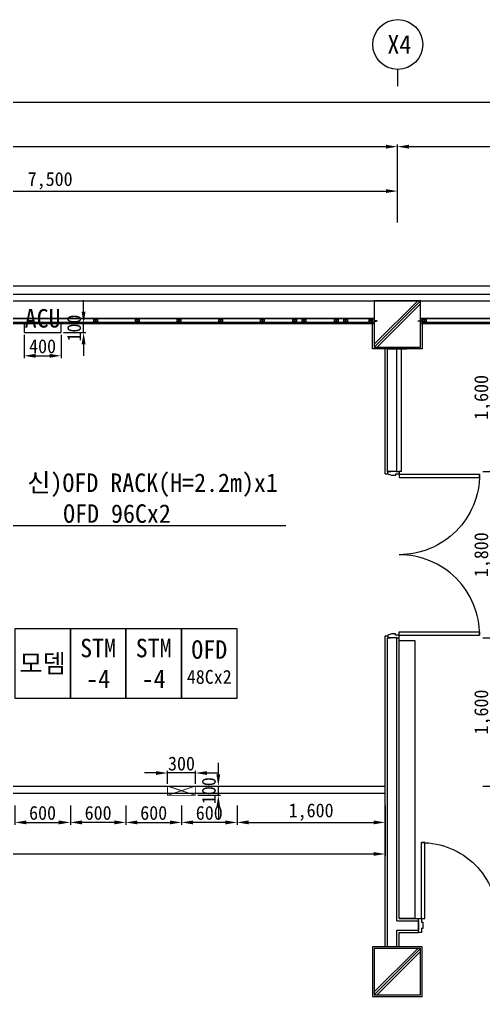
# Model space of a CAD drawing. Header units: millimetres. Extents: x -155329 to -115529, y -366316 to -334666.
# Drawn here: x -133826 to -128816, y -352890 to -342332 of the extents above; entities that cross this region are included whole.
import ezdxf
from ezdxf.enums import TextEntityAlignment as Align

# ---------------------------------------------------------------- set-up
doc = ezdxf.new("R2010")
doc.units = ezdxf.units.MM
for name, color, linetype in [('TN-LEAT', 3, 'Continuous'), ('TT-BASE', 253, 'Continuous'), ('TT-CTRL-JUNT', 4, 'Continuous'), ('TZ-BASE', 253, 'Continuous'), ('TZ-DIMS', 1, 'Continuous'), ('TZ-LEAL', 1, 'Continuous'), ('TZ-LEAT', 3, 'Continuous'), ('TZ-TEXT', 3, 'Continuous')]:
    doc.layers.add(name, color=color, linetype=linetype)
doc.styles.get("Standard").update_dxf_attribs({"font": 'GulimChe.ttf'})
doc.linetypes.add('BATTINB', pattern='A,0,-0.0025,[134,GulimChe.ttf,S=0.0025,R=0,X=-0.0025,Y=0.01],-0.005,[134,GulimChe.ttf,S=0.0025,R=180,X=0.0025,Y=0.01],-0.0025', length=0.01)
doc.dimstyles.new('D50', dxfattribs={"dimscale": 50, "dimtxt": 3, "dimasz": 2.5, "dimexe": 0.5, "dimexo": 0.5, "dimgap": 0.5, "dimtad": 1, "dimdec": 0, "dimzin": 1, "dimdsep": 46, "dimlunit": 6, "dimtxsty": 'Standard', "dimcen": 1, "dimclrd": 1, "dimclre": 1, "dimclrt": 3, "dimadec": 0, "dimazin": 0, "dimtfac": 1, "dimtdec": 0, "dimtix": 1, "dimtmove": 2, "dimatfit": 3, "dimfxl": 0, "dimtvp": 2, "dimlwd": -1, "dimlwe": -1, "dimarcsym": 0})

# ---------------------------------------------------------------- blocks, each defined once
blk = doc.blocks.new('*D1506')
at = {"layer": 'DEFPOINTS', "color": 0, "ltscale": 0.1}
for p in [(-129745, -344186), (-137245, -344550), (-129745, -344550)]:
    blk.add_point(p, dxfattribs=at)
at = {"layer": 'TZ-DIMS', "color": 1, "ltscale": 0.1}
for p, q in [((-137245, -344525), (-137245, -344161)), ((-137120, -344186), (-129870, -344186)), ((-129745, -344525), (-129745, -344161))]:
    blk.add_line(p, q, dxfattribs=at)
for points in [[(-137120, -344165), (-137120, -344207), (-137245, -344186)], [(-129870, -344165), (-129870, -344207), (-129745, -344186)]]:
    blk.add_solid(points, dxfattribs=at)
at = {"layer": 'TZ-DIMS', "color": 3, "ltscale": 0.1, "insert": (-133495, -344075), "char_height": 150, "attachment_point": 5}
blk.add_mtext('{\\fGulimChe|b0|i0|c129|p0;7,500}', dxfattribs=at)
blk = doc.blocks.new('*D1507')
at = {"layer": 'DEFPOINTS', "color": 0, "ltscale": 0.1}
for p in [(-129745, -343706), (-144745, -344381), (-129745, -344550)]:
    blk.add_point(p, dxfattribs=at)
at = {"layer": 'TZ-DIMS', "color": 1, "ltscale": 0.1}
for p, q in [((-144745, -344356), (-144745, -343681)), ((-144620, -343706), (-129870, -343706)), ((-129745, -344525), (-129745, -343681))]:
    blk.add_line(p, q, dxfattribs=at)
for points in [[(-144620, -343685), (-144620, -343727), (-144745, -343706)], [(-129870, -343685), (-129870, -343727), (-129745, -343706)]]:
    blk.add_solid(points, dxfattribs=at)
at = {"layer": 'TZ-DIMS', "color": 3, "ltscale": 0.1, "insert": (-137245, -343595), "char_height": 150, "attachment_point": 5}
blk.add_mtext('{\\fGulimChe|b0|i0|c129|p0;15,000}', dxfattribs=at)
blk = doc.blocks.new('*D1508')
at = {"layer": 'DEFPOINTS', "color": 0, "ltscale": 0.1}
for p in [(-124745, -343706), (-129745, -344550), (-124745, -344550)]:
    blk.add_point(p, dxfattribs=at)
at = {"layer": 'TZ-DIMS', "color": 1, "ltscale": 0.1}
for p, q in [((-129745, -344525), (-129745, -343681)), ((-129620, -343706), (-124870, -343706)), ((-124745, -344525), (-124745, -343681))]:
    blk.add_line(p, q, dxfattribs=at)
for points in [[(-129620, -343685), (-129620, -343727), (-129745, -343706)], [(-124870, -343685), (-124870, -343727), (-124745, -343706)]]:
    blk.add_solid(points, dxfattribs=at)
at = {"layer": 'TZ-DIMS', "color": 3, "ltscale": 0.1, "insert": (-127245, -343595), "char_height": 150, "attachment_point": 5}
blk.add_mtext('{\\fGulimChe|b0|i0|c129|p0;5,000}', dxfattribs=at)
blk = doc.blocks.new('*D1510')
at = {"layer": 'DEFPOINTS', "color": 0, "ltscale": 0.1}
for p in [(-119745, -343226), (-151745, -344550), (-119745, -344550)]:
    blk.add_point(p, dxfattribs=at)
at = {"layer": 'TZ-DIMS', "color": 1, "ltscale": 0.1}
for p, q in [((-151745, -344525), (-151745, -343201)), ((-151620, -343226), (-119870, -343226)), ((-119745, -344525), (-119745, -343201))]:
    blk.add_line(p, q, dxfattribs=at)
for points in [[(-151620, -343205), (-151620, -343247), (-151745, -343226)], [(-119870, -343205), (-119870, -343247), (-119745, -343226)]]:
    blk.add_solid(points, dxfattribs=at)
at = {"layer": 'TZ-DIMS', "color": 3, "ltscale": 0.1, "insert": (-135745, -343115), "char_height": 150, "attachment_point": 5}
blk.add_mtext('{\\fGulimChe|b0|i0|c129|p0;32,000}', dxfattribs=at)
blk = doc.blocks.new('*D1514')
at = {"layer": 'DEFPOINTS', "color": 0}
for p in [(-128848, -345616), (-128848, -347216), (-128710, -347216)]:
    blk.add_point(p, dxfattribs=at)
at = {"layer": 'TZ-DIMS', "color": 1}
for p, q in [((-128823, -345616), (-128685, -345616)), ((-128710, -345741), (-128710, -347091)), ((-128823, -347216), (-128685, -347216))]:
    blk.add_line(p, q, dxfattribs=at)
for points in [[(-128731, -345741), (-128689, -345741), (-128710, -345616)], [(-128731, -347091), (-128689, -347091), (-128710, -347216)]]:
    blk.add_solid(points, dxfattribs=at)
at = {"layer": 'TZ-DIMS', "color": 3, "insert": (-128821, -346416), "char_height": 150, "attachment_point": 5, "rotation": 90}
blk.add_mtext('1,600', dxfattribs=at)
blk = doc.blocks.new('*D1515')
at = {"layer": 'DEFPOINTS', "color": 0}
for p in [(-128848, -347216), (-128848, -349016), (-128710, -349016)]:
    blk.add_point(p, dxfattribs=at)
at = {"layer": 'TZ-DIMS', "color": 1}
for p, q in [((-128823, -347216), (-128685, -347216)), ((-128710, -347341), (-128710, -348891)), ((-128823, -349016), (-128685, -349016))]:
    blk.add_line(p, q, dxfattribs=at)
for points in [[(-128731, -347341), (-128689, -347341), (-128710, -347216)], [(-128731, -348891), (-128689, -348891), (-128710, -349016)]]:
    blk.add_solid(points, dxfattribs=at)
at = {"layer": 'TZ-DIMS', "color": 3, "insert": (-128821, -348116), "char_height": 150, "attachment_point": 5, "rotation": 90}
blk.add_mtext('1,800', dxfattribs=at)
blk = doc.blocks.new('*D1516')
at = {"layer": 'DEFPOINTS', "color": 0}
for p in [(-128848, -349016), (-128848, -350616), (-128710, -350616)]:
    blk.add_point(p, dxfattribs=at)
at = {"layer": 'TZ-DIMS', "color": 1}
for p, q in [((-128823, -349016), (-128685, -349016)), ((-128710, -349141), (-128710, -350491)), ((-128823, -350616), (-128685, -350616))]:
    blk.add_line(p, q, dxfattribs=at)
for points in [[(-128731, -349141), (-128689, -349141), (-128710, -349016)], [(-128731, -350491), (-128689, -350491), (-128710, -350616)]]:
    blk.add_solid(points, dxfattribs=at)
at = {"layer": 'TZ-DIMS', "color": 3, "insert": (-128821, -349816), "char_height": 150, "attachment_point": 5, "rotation": 90}
blk.add_mtext('1,600', dxfattribs=at)
blk = doc.blocks.new('*D1517')
at = {"layer": 'DEFPOINTS', "color": 0}
for p in [(-128848, -345616), (-128363, -345616), (-128848, -350616)]:
    blk.add_point(p, dxfattribs=at)
at = {"layer": 'TZ-DIMS', "color": 1}
for p, q in [((-128823, -345616), (-128338, -345616)), ((-128363, -350491), (-128363, -345741)), ((-128823, -350616), (-128338, -350616))]:
    blk.add_line(p, q, dxfattribs=at)
for points in [[(-128384, -345741), (-128342, -345741), (-128363, -345616)], [(-128384, -350491), (-128342, -350491), (-128363, -350616)]]:
    blk.add_solid(points, dxfattribs=at)
at = {"layer": 'TZ-DIMS', "color": 3, "insert": (-128474, -348116), "char_height": 150, "attachment_point": 5, "rotation": 90}
blk.add_mtext('5,000', dxfattribs=at)
blk = doc.blocks.new('*D1527')
at = {"layer": 'DEFPOINTS', "color": 0}
for p in [(-133877, -350801), (-133277, -350801), (-133277, -351009)]:
    blk.add_point(p, dxfattribs=at)
at = {"layer": 'TZ-DIMS', "color": 1}
for p, q in [((-133877, -350826), (-133877, -351034)), ((-133277, -350826), (-133277, -351034)), ((-133752, -351009), (-133402, -351009))]:
    blk.add_line(p, q, dxfattribs=at)
for points in [[(-133752, -350988), (-133752, -351030), (-133877, -351009)], [(-133402, -350988), (-133402, -351030), (-133277, -351009)]]:
    blk.add_solid(points, dxfattribs=at)
at = {"layer": 'TZ-DIMS', "color": 3, "insert": (-133577, -350907), "char_height": 150, "attachment_point": 5}
blk.add_mtext('600', dxfattribs=at)
blk = doc.blocks.new('*D1528')
at = {"layer": 'DEFPOINTS', "color": 0}
for p in [(-133277, -350801), (-132677, -350801), (-133277, -351009)]:
    blk.add_point(p, dxfattribs=at)
at = {"layer": 'TZ-DIMS', "color": 1}
for p, q in [((-133277, -350826), (-133277, -351034)), ((-132677, -350826), (-132677, -351034)), ((-132802, -351009), (-133152, -351009))]:
    blk.add_line(p, q, dxfattribs=at)
for points in [[(-133152, -350988), (-133152, -351030), (-133277, -351009)], [(-132802, -350988), (-132802, -351030), (-132677, -351009)]]:
    blk.add_solid(points, dxfattribs=at)
at = {"layer": 'TZ-DIMS', "color": 3, "insert": (-132977, -350907), "char_height": 150, "attachment_point": 5}
blk.add_mtext('600', dxfattribs=at)
blk = doc.blocks.new('*D1529')
at = {"layer": 'DEFPOINTS', "color": 0}
for p in [(-132077, -350801), (-131477, -350801), (-132077, -351009)]:
    blk.add_point(p, dxfattribs=at)
at = {"layer": 'TZ-DIMS', "color": 1}
for p, q in [((-132077, -350826), (-132077, -351034)), ((-131477, -350826), (-131477, -351034)), ((-131602, -351009), (-131952, -351009))]:
    blk.add_line(p, q, dxfattribs=at)
for points in [[(-131952, -350988), (-131952, -351030), (-132077, -351009)], [(-131602, -350988), (-131602, -351030), (-131477, -351009)]]:
    blk.add_solid(points, dxfattribs=at)
at = {"layer": 'TZ-DIMS', "color": 3, "insert": (-131777, -350907), "char_height": 150, "attachment_point": 5}
blk.add_mtext('600', dxfattribs=at)
blk = doc.blocks.new('*D1530')
at = {"layer": 'DEFPOINTS', "color": 0}
for p in [(-132677, -350801), (-132077, -350801), (-132077, -351009)]:
    blk.add_point(p, dxfattribs=at)
at = {"layer": 'TZ-DIMS', "color": 1}
for p, q in [((-132677, -350826), (-132677, -351034)), ((-132077, -350826), (-132077, -351034)), ((-132552, -351009), (-132202, -351009))]:
    blk.add_line(p, q, dxfattribs=at)
for points in [[(-132552, -350988), (-132552, -351030), (-132677, -351009)], [(-132202, -350988), (-132202, -351030), (-132077, -351009)]]:
    blk.add_solid(points, dxfattribs=at)
at = {"layer": 'TZ-DIMS', "color": 3, "insert": (-132377, -350907), "char_height": 150, "attachment_point": 5}
blk.add_mtext('600', dxfattribs=at)
blk = doc.blocks.new('*D1531')
at = {"layer": 'DEFPOINTS', "color": 0}
for p in [(-131477, -350801), (-129877, -350801), (-129877, -351009)]:
    blk.add_point(p, dxfattribs=at)
at = {"layer": 'TZ-DIMS', "color": 1}
for p, q in [((-131477, -350826), (-131477, -351034)), ((-129877, -350826), (-129877, -351034)), ((-131352, -351009), (-130002, -351009))]:
    blk.add_line(p, q, dxfattribs=at)
for points in [[(-131352, -350988), (-131352, -351030), (-131477, -351009)], [(-130002, -350988), (-130002, -351030), (-129877, -351009)]]:
    blk.add_solid(points, dxfattribs=at)
at = {"layer": 'TZ-DIMS', "color": 3, "insert": (-130677, -350898), "char_height": 150, "attachment_point": 5}
blk.add_mtext('1,600', dxfattribs=at)
blk = doc.blocks.new('*D1532')
at = {"layer": 'DEFPOINTS', "color": 0}
for p in [(-144477, -350801), (-129877, -350801), (-129877, -351350)]:
    blk.add_point(p, dxfattribs=at)
at = {"layer": 'TZ-DIMS', "color": 1}
for p, q in [((-144477, -350826), (-144477, -351375)), ((-129877, -350826), (-129877, -351375)), ((-144352, -351350), (-130002, -351350))]:
    blk.add_line(p, q, dxfattribs=at)
for points in [[(-144352, -351329), (-144352, -351370), (-144477, -351350)], [(-130002, -351329), (-130002, -351370), (-129877, -351350)]]:
    blk.add_solid(points, dxfattribs=at)
at = {"layer": 'TZ-DIMS', "color": 3, "insert": (-137177, -351238), "char_height": 150, "attachment_point": 5}
blk.add_mtext('14,600', dxfattribs=at)
blk = doc.blocks.new('*D1541')
at = {"layer": 'DEFPOINTS', "color": 0}
for p in [(-133377, -345616), (-133134, -345616), (-133377, -345716)]:
    blk.add_point(p, dxfattribs=at)
at = {"layer": 'TZ-DIMS', "color": 1}
for p, q in [((-133134, -345491), (-133134, -345366)), ((-133352, -345616), (-133109, -345616)), ((-133134, -345716), (-133134, -345616)), ((-133352, -345716), (-133109, -345716)), ((-133134, -345841), (-133134, -345966))]:
    blk.add_line(p, q, dxfattribs=at)
for points in [[(-133155, -345491), (-133113, -345491), (-133134, -345616)], [(-133155, -345841), (-133113, -345841), (-133134, -345716)]]:
    blk.add_solid(points, dxfattribs=at)
at = {"layer": 'TZ-DIMS', "color": 3, "insert": (-133236, -345666), "char_height": 150, "attachment_point": 5, "rotation": 90}
blk.add_mtext('100', dxfattribs=at)
blk = doc.blocks.new('*D1542')
at = {"layer": 'DEFPOINTS', "color": 0}
for p in [(-133777, -345716), (-133377, -345716), (-133377, -345966)]:
    blk.add_point(p, dxfattribs=at)
at = {"layer": 'TZ-DIMS', "color": 1}
for p, q in [((-133777, -345741), (-133777, -345991)), ((-133377, -345741), (-133377, -345991)), ((-133652, -345966), (-133502, -345966))]:
    blk.add_line(p, q, dxfattribs=at)
for points in [[(-133652, -345945), (-133652, -345987), (-133777, -345966)], [(-133502, -345945), (-133502, -345987), (-133377, -345966)]]:
    blk.add_solid(points, dxfattribs=at)
at = {"layer": 'TZ-DIMS', "color": 3, "insert": (-133577, -345864), "char_height": 150, "attachment_point": 5}
blk.add_mtext('400', dxfattribs=at)
blk = doc.blocks.new('*D1543')
at = {"layer": 'DEFPOINTS', "color": 0}
for p in [(-131927, -350616), (-131679, -350616), (-131927, -350716)]:
    blk.add_point(p, dxfattribs=at)
at = {"layer": 'TZ-DIMS', "color": 1}
for p, q in [((-131679, -350491), (-131679, -350366)), ((-131902, -350616), (-131654, -350616)), ((-131679, -350716), (-131679, -350616)), ((-131902, -350716), (-131654, -350716)), ((-131679, -350841), (-131679, -350966))]:
    blk.add_line(p, q, dxfattribs=at)
for points in [[(-131700, -350491), (-131659, -350491), (-131679, -350616)], [(-131700, -350841), (-131659, -350841), (-131679, -350716)]]:
    blk.add_solid(points, dxfattribs=at)
at = {"layer": 'TZ-DIMS', "color": 3, "insert": (-131781, -350666), "char_height": 150, "attachment_point": 5, "rotation": 90}
blk.add_mtext('100', dxfattribs=at)
blk = doc.blocks.new('*D1544')
at = {"layer": 'DEFPOINTS', "color": 0}
for p in [(-132227, -350475), (-132227, -350616), (-131927, -350616)]:
    blk.add_point(p, dxfattribs=at)
at = {"layer": 'TZ-DIMS', "color": 1}
for p, q in [((-132352, -350475), (-132477, -350475)), ((-132227, -350591), (-132227, -350450)), ((-131927, -350475), (-132227, -350475)), ((-131927, -350591), (-131927, -350450)), ((-131802, -350475), (-131677, -350475))]:
    blk.add_line(p, q, dxfattribs=at)
for points in [[(-132352, -350455), (-132352, -350496), (-132227, -350475)], [(-131802, -350455), (-131802, -350496), (-131927, -350475)]]:
    blk.add_solid(points, dxfattribs=at)
at = {"layer": 'TZ-DIMS', "color": 3, "insert": (-132077, -350374), "char_height": 150, "attachment_point": 5}
blk.add_mtext('300', dxfattribs=at)

msp = doc.modelspace()

# ---------------------------------------------------------------- linework, layer by layer
at = {"layer": 'TT-BASE'}
for points in [[(-133777, -345716), (-133377, -345716), (-133377, -345616), (-133777, -345616)], [(-133877, -349666), (-133277, -349666), (-133277, -348916), (-133877, -348916)], [(-133277, -349666), (-132677, -349666), (-132677, -348916), (-133277, -348916)], [(-132677, -349666), (-132077, -349666), (-132077, -348916), (-132677, -348916)], [(-132077, -349666), (-131477, -349666), (-131477, -348916), (-132077, -348916)]]:
    msp.add_lwpolyline(points, close=True, dxfattribs=at)
at = {"layer": 'TT-CTRL-JUNT', "const_width": 10}
msp.add_lwpolyline([(-131927, -350716), (-131927, -350616), (-132227, -350616), (-132227, -350716)], close=True, dxfattribs=at)
for points in [[(-131927, -350716), (-132227, -350616)], [(-132227, -350716), (-131927, -350616)]]:
    msp.add_lwpolyline(points, dxfattribs=at)
at = {"layer": 'TZ-BASE', "ltscale": 0.1}
for p, q in [((-127118.2, -345212), (-145012.7, -345212)), ((-144494.6, -345371.9), (-127148.2, -345371.9)), ((-129877, -347241), (-129877, -345890)), ((-129852, -347216), (-129852, -345890)), ((-129844.7, -345890.2), (-129644.7, -345890.2)), ((-129752, -347216), (-129752, -345890)), ((-129702, -347216), (-129702, -345890)), ((-129877, -347241), (-129847, -347241)), ((-129752, -347216), (-129852, -347216)), ((-129702, -347216), (-129727, -347216)), ((-129877, -348991), (-129847, -348991)), ((-129877, -352354), (-129877, -348991)), ((-129852, -352354), (-129852, -349016)), ((-129752, -349016), (-129852, -349016)), ((-129752, -352072), (-129752, -349016)), ((-129727, -352047), (-129727, -349016)), ((-144475, -350616), (-129875, -350616)), ((-144475, -350692), (-129875, -350692)), ((-129752, -352072), (-129515.8, -352072)), ((-129727, -352047), (-129515.8, -352047)), ((-129515.8, -352072), (-129515.8, -352172)), ((-129752, -352354), (-129752, -352172)), ((-129752, -352354), (-129752, -352172)), ((-129752, -352172), (-129515.8, -352172)), ((-129727, -352354), (-129727, -352197)), ((-129727, -352354), (-129727, -352197)), ((-129727, -352197), (-129515.8, -352197))]:
    msp.add_line(p, q, dxfattribs=at)
at = {"layer": 'TZ-BASE', "linetype": 'BATTINB'}
for p, q in [((-129526.2, -345372), (-129994.7, -345840.5)), ((-129494.7, -345372.3), (-129994.4, -345872)), ((-129494.7, -345404.1), (-129962.6, -345872)), ((-130012.7, -345890), (-130012.7, -345580)), ((-129476.7, -345617), (-129476.7, -345890)), ((-129476.7, -345890), (-130012.7, -345890)), ((-129526.2, -352372), (-129994.7, -352840.5)), ((-129494.7, -352372.3), (-129994.4, -352872)), ((-129494.7, -352404.1), (-129962.6, -352872))]:
    msp.add_line(p, q, dxfattribs=at)
at = {"layer": 'TZ-BASE'}
for p, q in [((-129994.7, -345562), (-144495, -345562)), ((-144495, -345563), (-129994.7, -345563)), ((-136974.7, -345603), (-130014.7, -345603)), ((-136974.7, -345616), (-130014.7, -345616)), ((-132004.7, -345563), (-132004.7, -345562.7)), ((-131554.7, -345563), (-131554.7, -345562.7)), ((-131204.7, -345563), (-131204.7, -345562.7)), ((-131104.7, -345563), (-131104.7, -345562.7)), ((-130754.7, -345563), (-130754.7, -345562.7)), ((-130654.7, -345563), (-130654.7, -345562.7)), ((-130304.7, -345563), (-130304.7, -345562.7)), ((-130035, -345616), (-129996.7, -345616)), ((-130034.7, -345616), (-129996.4, -345616)), ((-129995, -345617), (-130034.3, -345617)), ((-129994.7, -345617), (-130034, -345617)), ((-130015, -345603), (-130015, -345616)), ((-130014.7, -345603), (-130014.7, -345616)), ((-129996, -345615.3), (-129996, -345563.7)), ((-129995.7, -345615.3), (-129995.7, -345563.7)), ((-129995, -345562), (-129995, -345617)), ((-127148.2, -345562), (-129494.7, -345562)), ((-129494.7, -345562), (-129494.7, -345617)), ((-129494.7, -345562), (-129494.7, -345617)), ((-129494.7, -345562), (-129494.7, -345617)), ((-129494.7, -345563), (-127148.2, -345563)), ((-129494.7, -345617), (-129455.4, -345617)), ((-129493.7, -345615.3), (-129493.7, -345563.7)), ((-129493.7, -345615.3), (-129493.7, -345563.7)), ((-129454.7, -345616), (-129493, -345616)), ((-129474.7, -345603), (-127148.2, -345603)), ((-129474.7, -345603), (-129474.7, -345616)), ((-129474.7, -345616), (-127148.2, -345616)), ((-129404.7, -345563), (-129404.7, -345562.7))]:
    msp.add_line(p, q, dxfattribs=at)
at = {"layer": 'TZ-BASE', "linetype": 'BATTINB', "ltscale": 0.1}
for p, q in [((-132984.7, -345603), (-133024.7, -345563)), ((-133024.7, -345603), (-132984.7, -345563)), ((-132534.7, -345603), (-132574.7, -345563)), ((-132574.7, -345603), (-132534.7, -345563)), ((-132084.7, -345603), (-132124.7, -345563)), ((-132124.7, -345603), (-132084.7, -345563)), ((-131634.7, -345603), (-131674.7, -345563)), ((-131674.7, -345603), (-131634.7, -345563)), ((-131184.7, -345603), (-131224.7, -345563)), ((-131224.7, -345603), (-131184.7, -345563)), ((-130834.7, -345603), (-130874.7, -345563)), ((-130874.7, -345603), (-130834.7, -345563)), ((-130734.7, -345603), (-130774.7, -345563)), ((-130774.7, -345603), (-130734.7, -345563)), ((-130384.7, -345603), (-130424.7, -345563)), ((-130424.7, -345603), (-130384.7, -345563)), ((-130284.7, -345603), (-130324.7, -345563)), ((-130324.7, -345603), (-130284.7, -345563)), ((-130054.7, -345603), (-130014.7, -345563)), ((-130014.7, -345603), (-130054.7, -345563)), ((-129434.7, -345603), (-129474.7, -345563)), ((-129474.7, -345603), (-129434.7, -345563))]:
    msp.add_line(p, q, dxfattribs=at)
at = {"layer": 'TZ-BASE', "ltscale": 0.1}
for points in [[(-144894.7, -345301.8), (-127118.2, -345301.8)], [(-129757, -347216), (-129727, -347216), (-129727, -347246), (-129767, -347246), (-129767, -347261), (-129807, -347261), (-129847, -347246), (-129847, -347216), (-129817, -347216)], [(-129727, -347246), (-129727, -347281), (-128857, -347281), (-128857, -347246)], [(-129757, -349016), (-129727, -349016), (-129727, -348986), (-129767, -348986), (-129767, -348971), (-129807, -348971), (-129847, -348986), (-129847, -349016), (-129817, -349016)], [(-129727, -348986), (-129727, -348951), (-128857, -348951), (-128857, -348986)], [(-129485.8, -352047), (-129450.8, -352047), (-129450.8, -351227), (-129485.8, -351227)]]:
    msp.add_lwpolyline(points, dxfattribs=at)
at = {"layer": 'TZ-BASE'}
for points in [[(-129994.7, -345872), (-129494.7, -345872), (-129494.7, -345372), (-129994.7, -345372)], [(-132984.7, -345563), (-132984.7, -345603), (-133024.7, -345603), (-133024.7, -345563)], [(-132534.7, -345563), (-132534.7, -345603), (-132574.7, -345603), (-132574.7, -345563)], [(-132084.7, -345563), (-132084.7, -345603), (-132124.7, -345603), (-132124.7, -345563)], [(-131634.7, -345563), (-131634.7, -345603), (-131674.7, -345603), (-131674.7, -345563)], [(-131184.7, -345563), (-131184.7, -345603), (-131224.7, -345603), (-131224.7, -345563)], [(-130834.7, -345563), (-130834.7, -345603), (-130874.7, -345603), (-130874.7, -345563)], [(-130734.7, -345563), (-130734.7, -345603), (-130774.7, -345603), (-130774.7, -345563)], [(-130384.7, -345563), (-130384.7, -345603), (-130424.7, -345603), (-130424.7, -345563)], [(-130284.7, -345563), (-130284.7, -345603), (-130324.7, -345603), (-130324.7, -345563)], [(-130054.7, -345563), (-130054.7, -345603), (-130014.7, -345603), (-130014.7, -345563)], [(-129434.7, -345563), (-129434.7, -345603), (-129474.7, -345603), (-129474.7, -345563)], [(-129994.7, -352872), (-129494.7, -352872), (-129494.7, -352372), (-129994.7, -352372)]]:
    msp.add_lwpolyline(points, close=True, dxfattribs=at)
for points in [[(-129995, -345591.8), (-129985.9, -345591.8), (-129988.4, -345586.8), (-129995, -345586.8)], [(-129994.7, -345591.8), (-129985.6, -345591.8), (-129988.1, -345586.8), (-129994.7, -345586.8)], [(-129980.9, -345591.8), (-129983.4, -345586.8), (-129986.7, -345586.8), (-129984.2, -345591.8), (-129980.9, -345591.8)], [(-129980.6, -345591.8), (-129983.1, -345586.8), (-129986.4, -345586.8), (-129983.9, -345591.8), (-129980.6, -345591.8)], [(-129975.8, -345591.8), (-129978.3, -345586.8), (-129981.7, -345586.8), (-129979.2, -345591.8), (-129975.8, -345591.8)], [(-129975.6, -345591.8), (-129978.1, -345586.8), (-129981.4, -345586.8), (-129978.9, -345591.8), (-129975.6, -345591.8)], [(-129970.5, -345591.8), (-129973, -345586.8), (-129976.3, -345586.8), (-129973.8, -345591.8), (-129970.5, -345591.8)], [(-129970.2, -345591.8), (-129972.7, -345586.8), (-129976.1, -345586.8), (-129973.6, -345591.8), (-129970.2, -345591.8)], [(-129964.7, -345589.3), (-129966.9, -345586.8), (-129971.3, -345586.8), (-129968.8, -345591.8), (-129966.9, -345591.8), (-129964.7, -345589.3)], [(-129964.4, -345589.3), (-129966.6, -345586.8), (-129971, -345586.8), (-129968.5, -345591.8), (-129966.6, -345591.8), (-129964.4, -345589.3)], [(-129525, -345589.3), (-129522.8, -345586.8), (-129518.4, -345586.8), (-129520.9, -345591.8), (-129522.8, -345591.8), (-129525, -345589.3)], [(-129525, -345589.3), (-129522.8, -345586.8), (-129518.4, -345586.8), (-129520.9, -345591.8), (-129522.8, -345591.8), (-129525, -345589.3)], [(-129519.2, -345591.8), (-129516.7, -345586.8), (-129513.3, -345586.8), (-129515.8, -345591.8), (-129519.2, -345591.8)], [(-129519.2, -345591.8), (-129516.7, -345586.8), (-129513.3, -345586.8), (-129515.8, -345591.8), (-129519.2, -345591.8)], [(-129513.8, -345591.8), (-129511.3, -345586.8), (-129508, -345586.8), (-129510.5, -345591.8), (-129513.8, -345591.8)], [(-129513.8, -345591.8), (-129511.3, -345586.8), (-129508, -345586.8), (-129510.5, -345591.8), (-129513.8, -345591.8)], [(-129508.8, -345591.8), (-129506.3, -345586.8), (-129503, -345586.8), (-129505.5, -345591.8), (-129508.8, -345591.8)], [(-129508.8, -345591.8), (-129506.3, -345586.8), (-129503, -345586.8), (-129505.5, -345591.8), (-129508.8, -345591.8)], [(-129494.7, -345591.8), (-129503.8, -345591.8), (-129501.3, -345586.8), (-129494.7, -345586.8)], [(-129494.7, -345591.8), (-129503.8, -345591.8), (-129501.3, -345586.8), (-129494.7, -345586.8)]]:
    msp.add_lwpolyline(points, dxfattribs=at)
at = {"layer": 'TZ-BASE', "ltscale": 0.1}
for points in [[(-129727, -347246), (-128857, -347246, -0.4142136), (-129727, -348116, -0.4142136)], [(-129727, -348986), (-128857, -348986, 0.4142136), (-129727, -348116, 0.4142136)], [(-129485.8, -352047), (-129485.8, -351227, -0.4142136), (-128665.8, -352047, -0.4142136)]]:
    msp.add_lwpolyline(points, format="xyb", dxfattribs=at)
for points in [[(-129727, -352047), (-129727, -349043.9), (-129557.7, -349043.9), (-129557.7, -352047)], [(-129515.8, -352047), (-129485.8, -352047), (-129485.8, -352087), (-129470.8, -352087), (-129470.8, -352157), (-129485.8, -352157), (-129485.8, -352197), (-129515.8, -352197)]]:
    msp.add_lwpolyline(points, close=True, dxfattribs=at)
at = {"layer": 'TZ-BASE', "linetype": 'BATTINB'}
msp.add_lwpolyline([(-130012.7, -352354), (-130012.7, -352890), (-129476.7, -352890), (-129476.7, -352354)], close=True, dxfattribs=at)
at = {"layer": 'TZ-BASE'}
for centre, radius, start, end in [((-132005.4, -345562.7), 0.7, 0, 90), ((-131555.4, -345562.7), 0.7, 0, 90), ((-131205.4, -345562.7), 0.7, 0, 90), ((-131105.4, -345562.7), 0.7, 0, 90), ((-130755.4, -345562.7), 0.7, 0, 90), ((-130655.4, -345562.7), 0.7, 0, 90), ((-130305.4, -345562.7), 0.7, 0, 90), ((-130034.3, -345616.3), 0.7, 180, 270), ((-130034, -345616.3), 0.7, 180, 270), ((-129994.4, -345589.5), 6.44, 104.71922, 255.21673), ((-129994.1, -345589.5), 6.44, 104.71922, 255.21673), ((-129996.7, -345615.3), 0.7, 270, 0), ((-129996.4, -345615.3), 0.7, 270, 0), ((-129495.3, -345589.5), 6.44, 284.78327, 75.28078), ((-129495.3, -345589.5), 6.44, 284.78327, 75.28078), ((-129493, -345615.3), 0.7, 180, 270), ((-129493, -345615.3), 0.7, 180, 270), ((-129455.4, -345616.3), 0.7, 270, 0), ((-129405.4, -345562.7), 0.7, 0, 90)]:
    msp.add_arc(centre, radius, start, end, dxfattribs=at)
at = {"layer": 'TZ-LEAL'}
msp.add_line((-129742, -343051.1), (-129742, -342871.3), dxfattribs=at)
msp.add_circle((-129742, -342601.7), 269.6, dxfattribs=at)

# ---------------------------------------------------------------- texts
at = {"layer": 'TN-LEAT', "linetype": 'BATTINB', "ltscale": 0.1}
msp.add_text('X4', height=200, dxfattribs=at).set_placement((-129723.9, -342600.9), align=Align.MIDDLE_CENTER)
at = {"layer": 'TZ-LEAT', "insert": (-133742.7, -347774.4), "char_height": 200, "attachment_point": 7}
msp.add_mtext('{\\C6;신)OFD RACK(H=2.2m)x1\\P   OFD 96Cx2}', dxfattribs=at)
at = {"layer": 'TZ-TEXT'}
for s, height, p in [('ACU', 200, (-133577, -345561.1)), ('STM', 200, (-132977, -349124.4)), ('STM', 200, (-132377, -349124.4)), ('OFD', 200, (-131777, -349141)), ('모뎀', 200, (-133577, -349291)), ('48Cx2', 150, (-131777, -349436.2)), ('-4', 200, (-132977, -349457.7)), ('-4', 200, (-132377, -349457.7))]:
    msp.add_text(s, height=height, dxfattribs=at).set_placement(p, align=Align.MIDDLE_CENTER)

# ---------------------------------------------------------------- dimensions: what is measured, and where the dimension line sits
at = {"layer": 'TZ-DIMS', "ltscale": 0.1}
for base, p1, p2, picture, middle in [((-119744.7, -343226.1), (-151745, -344549.5), (-119744.7, -344549.5), '*D1510', (-135744.8, -343115)), ((-129744.7, -343706.1), (-144744.7, -344381.2), (-129744.7, -344549.5), '*D1507', (-137244.7, -343594.9)), ((-124744.7, -343706.1), (-129744.7, -344549.5), (-124744.7, -344549.5), '*D1508', (-127244.7, -343595)), ((-129744.7, -344186.1), (-137244.7, -344549.5), (-129744.7, -344549.5), '*D1506', (-133494.7, -344075))]:
    dim = msp.add_linear_dim(base=base, p1=p1, p2=p2, text='{\\fGulimChe|b0|i0|c129|p0;<>}', dimstyle='D50', dxfattribs=at)
    dim.commit()
    dim.dimension.update_dxf_attribs({"geometry": picture, "text_midpoint": middle})
at = {"layer": 'TZ-DIMS'}
for base, p1, p2, angle, picture, middle in [((-133133.8, -345616), (-133377, -345716), (-133377, -345616), 90, '*D1541', (-133235.7, -345666)), ((-128710.2, -347216), (-128848, -345616), (-128848, -347216), 90, '*D1514', (-128821.4, -346416)), ((-128363.1, -345616), (-128848, -350616), (-128848, -345616), 90, '*D1517', (-128474.2, -348116)), ((-128710.2, -349016), (-128848, -347216), (-128848, -349016), 90, '*D1515', (-128821.4, -348116)), ((-128710.2, -350616), (-128848, -349016), (-128848, -350616), 90, '*D1516', (-128821.4, -349816)), ((-131679.4, -350616), (-131927, -350716), (-131927, -350616), 90, '*D1543', (-131781.4, -350666)), ((-133277, -351008.9), (-132677, -350800.8), (-133277, -350800.8), 180, '*D1528', (-132977, -350907.2)), ((-132077, -351008.9), (-131477, -350800.8), (-132077, -350800.8), 180, '*D1529', (-131777, -350907.2))]:
    dim = msp.add_linear_dim(base=base, p1=p1, p2=p2, angle=angle, dimstyle='D50', dxfattribs=at)
    dim.commit()
    dim.dimension.update_dxf_attribs({"geometry": picture, "text_midpoint": middle})
for base, p1, p2, picture, middle in [((-133377, -345965.8), (-133777, -345716), (-133377, -345716), '*D1542', (-133577, -345863.9)), ((-132227, -350475.5), (-131927, -350616), (-132227, -350616), '*D1544', (-132077, -350373.8)), ((-129877, -351349.6), (-144477, -350800.8), (-129877, -350800.8), '*D1532', (-137177, -351238.5)), ((-133277, -351008.9), (-133877, -350800.8), (-133277, -350800.8), '*D1527', (-133577, -350907.2)), ((-132077, -351008.9), (-132677, -350800.8), (-132077, -350800.8), '*D1530', (-132377, -350907.2)), ((-129877, -351008.9), (-131477, -350800.8), (-129877, -350800.8), '*D1531', (-130677, -350897.7))]:
    dim = msp.add_linear_dim(base=base, p1=p1, p2=p2, dimstyle='D50', dxfattribs=at)
    dim.commit()
    dim.dimension.update_dxf_attribs({"geometry": picture, "text_midpoint": middle})

# ---------------------------------------------------------------- leaders
at = {"layer": 'TZ-LEAL', "annotation_type": 0, "has_hookline": 1, "hookline_direction": 0, "text_width": 2791.5}
msp.add_leader([(-134177, -348916), (-134037.3, -347799.4), (-133767.7, -347799.4)], dimstyle='D50', dxfattribs=at)

doc.saveas('drawing.dxf')
